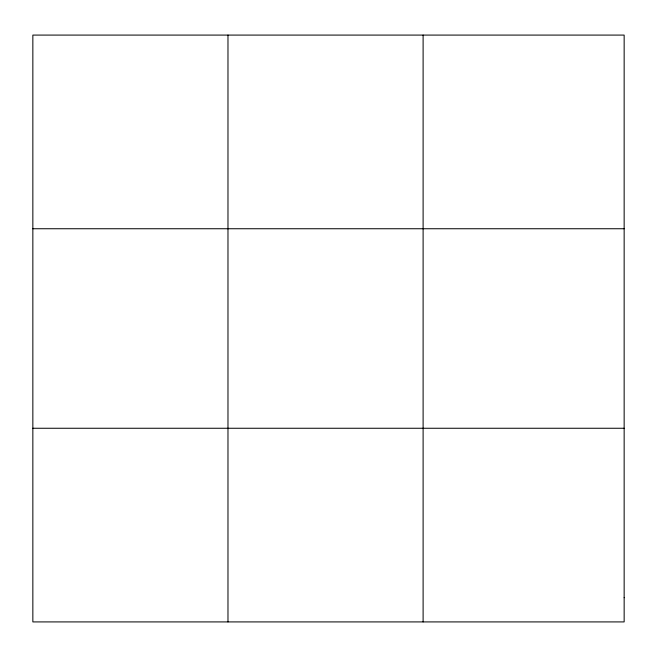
<?xml version="1.0" encoding="UTF-8"?>
<svg xmlns="http://www.w3.org/2000/svg" width="657" height="657" viewBox="0 0 657 657"><rect width="100%" height="100%" fill="white"/><g stroke="black" fill="none" stroke-linecap="round" stroke-linejoin="round"><path stroke-width="0.99" d="M227.979 35.084L227.979 621.916M423.108 35.084L423.108 621.916M32.85 228.743L624.15 228.743M32.85 428.257L624.15 428.257M624.15 597.706L624.15 621.916L32.85 621.916L32.85 35.084L624.15 35.084L624.15 597.706"/></g></svg>
